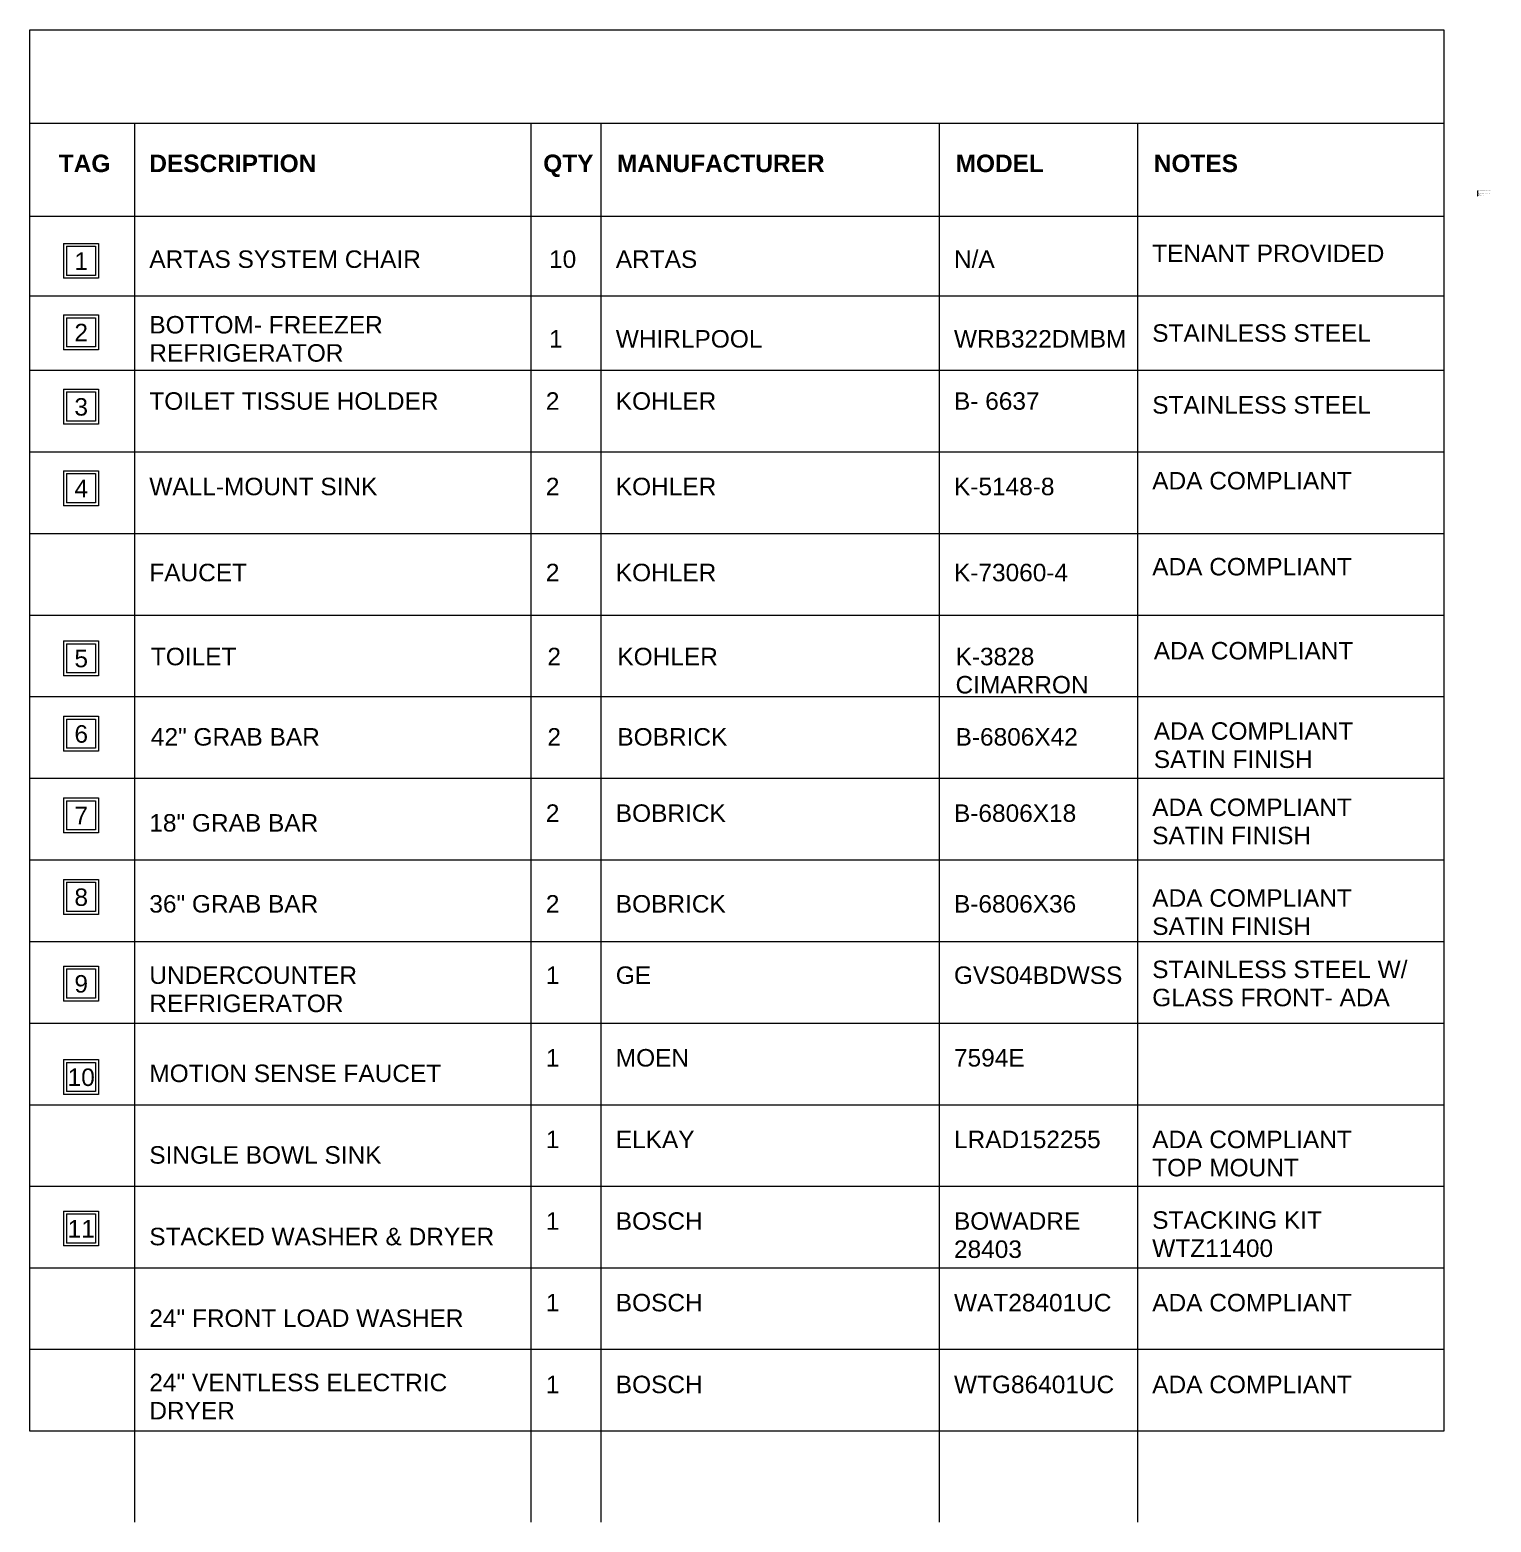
# Model space of a CAD drawing. Header units: inches. Extents: x 1 to 3107, y -595 to 378.
# Drawn here: x 2355 to 3107, y -575 to 193 of the extents above; entities that cross this region are included whole.
import ezdxf

# ---------------------------------------------------------------- set-up
doc = ezdxf.new("R2010")
doc.units = ezdxf.units.IN
doc.header["$MEASUREMENT"] = 0
for name, color, linetype, lineweight in [('A-ANNO-NOTE', 131, 'Continuous', 20), ('A-DETL-THIN', 151, 'Continuous', 9), ('G-ANNO-TEXT', 231, 'Continuous', 9)]:
    doc.layers.add(name, color=color, linetype=linetype, lineweight=lineweight)
doc.styles.add('Arial', font='arial.ttf', dxfattribs={"height": 9})
doc.styles.add('Arial_1', font='arial.ttf', dxfattribs={"height": 0.09375})
doc.styles.add('Arial_B', font='arialbd.ttf', dxfattribs={"height": 9})

# ---------------------------------------------------------------- blocks, each defined once
blk = doc.blocks.new('FORM Equipment_Fixture Tag - Square-214315-_A1006 - Equipment Legend')
at = {"layer": 'A-ANNO-NOTE'}
for p, q in [((18.79, 83.38), (36.79, 83.38)), ((18.79, 83.38), (36.79, 83.38)), ((18.79, 83.38), (36.79, 83.38)), ((18.79, 83.38), (18.79, 65.38)), ((20.29, 81.88), (20.29, 66.88)), ((20.29, 81.88), (35.29, 81.88)), ((35.29, 81.88), (35.29, 66.88)), ((36.79, 83.38), (36.79, 65.38)), ((36.79, 65.38), (18.79, 65.38)), ((35.29, 66.88), (20.29, 66.88))]:
    blk.add_line(p, q, dxfattribs=at)
blk = doc.blocks.new('FORM Keynote Tag - Default w_arrow-62346-_A1006 - Tel_Data_Elec Plan Keynotes')
at = {"layer": 'A-ANNO-NOTE'}
for p, q in [((41.36, 110.46), (41.3, 110.36)), ((41.3, 110.36), (41.36, 110.27)), ((41.36, 110.46), (41.46, 110.46)), ((41.36, 110.27), (41.46, 110.27)), ((41.52, 110.36), (41.46, 110.46)), ((41.46, 110.27), (41.52, 110.36))]:
    blk.add_line(p, q, dxfattribs=at)

msp = doc.modelspace()

# ---------------------------------------------------------------- linework, layer by layer
at = {"layer": 'A-DETL-THIN'}
for p, q in [((2354.74, 193.26), (3082.24, 193.26)), ((2354.74, -527.99), (2354.74, 193.26)), ((3082.24, 193.26), (3082.24, -527.99)), ((2354.74, 145.26), (3082.24, 145.26)), ((2408.74, -574.74), (2408.74, 145.26)), ((2612.74, -574.74), (2612.74, 145.26)), ((2648.74, -574.74), (2648.74, 145.26)), ((2822.74, -574.74), (2822.74, 145.26)), ((2924.74, -574.74), (2924.74, 145.26)), ((2354.74, 97.36), (3082.24, 97.36)), ((2354.74, 56.36), (3082.24, 56.36)), ((2354.74, 18.11), (3082.24, 18.11)), ((2354.74, -23.89), (3082.24, -23.89)), ((2354.74, -65.89), (3082.24, -65.89)), ((2354.74, -107.89), (3082.24, -107.89)), ((2354.74, -149.89), (3082.24, -149.89)), ((2354.74, -191.89), (3082.24, -191.89)), ((2354.74, -233.89), (3082.24, -233.89)), ((2354.74, -275.89), (3082.24, -275.89)), ((2354.74, -317.89), (3082.24, -317.89)), ((2354.74, -359.89), (3082.24, -359.89)), ((2354.74, -401.89), (3082.24, -401.89)), ((2354.74, -443.89), (3082.24, -443.89)), ((2354.74, -443.89), (3082.24, -443.89)), ((3082.24, -485.89), (2354.74, -485.89)), ((3082.24, -527.99), (2354.74, -527.99))]:
    msp.add_line(p, q, dxfattribs=at)

# ---------------------------------------------------------------- block references
at = {"layer": 'A-ANNO-NOTE'}
for name, p in [('FORM Keynote Tag - Default w_arrow-62346-_A1006 - Tel_Data_Elec Plan Keynotes', (3058.21, 0)), ('FORM Keynote Tag - Default w_arrow-62346-_A1006 - Tel_Data_Elec Plan Keynotes', (3058.21, -0.36)), ('FORM Keynote Tag - Default w_arrow-62346-_A1006 - Tel_Data_Elec Plan Keynotes', (3058.21, -0.73)), ('FORM Keynote Tag - Default w_arrow-62346-_A1006 - Tel_Data_Elec Plan Keynotes', (3058.21, -1.13)), ('FORM Keynote Tag - Default w_arrow-62346-_A1006 - Tel_Data_Elec Plan Keynotes', (3058.21, -1.54)), ('FORM Keynote Tag - Default w_arrow-62346-_A1006 - Tel_Data_Elec Plan Keynotes', (3058.21, -1.91)), ('FORM Keynote Tag - Default w_arrow-62346-_A1006 - Tel_Data_Elec Plan Keynotes', (3058.21, -2.35)), ('FORM Equipment_Fixture Tag - Square-214315-_A1006 - Equipment Legend', (2353.27, 0)), ('FORM Equipment_Fixture Tag - Square-214315-_A1006 - Equipment Legend', (2353.27, -36.75)), ('FORM Equipment_Fixture Tag - Square-214315-_A1006 - Equipment Legend', (2353.27, -75)), ('FORM Equipment_Fixture Tag - Square-214315-_A1006 - Equipment Legend', (2353.27, -117)), ('FORM Equipment_Fixture Tag - Square-214315-_A1006 - Equipment Legend', (2353.27, -204.52)), ('FORM Equipment_Fixture Tag - Square-214315-_A1006 - Equipment Legend', (2353.27, -243.34)), ('FORM Equipment_Fixture Tag - Square-214315-_A1006 - Equipment Legend', (2353.27, -285.34)), ('FORM Equipment_Fixture Tag - Square-214315-_A1006 - Equipment Legend', (2353.27, -327.34)), ('FORM Equipment_Fixture Tag - Square-214315-_A1006 - Equipment Legend', (2353.27, -371.93)), ('FORM Equipment_Fixture Tag - Square-214315-_A1006 - Equipment Legend', (2353.27, -420)), ('FORM Equipment_Fixture Tag - Square-214315-_A1006 - Equipment Legend', (2353.27, -498))]:
    msp.add_blockref(name, p, dxfattribs=at)

# ---------------------------------------------------------------- texts
at = {"layer": 'A-ANNO-NOTE', "lineweight": 9, "attachment_point": 2, "line_spacing_factor": 0.941778}
for s, insert, char_height, width, style in [('2', (3099.62, 110.06), 0.0937, 0.0872, 'Arial_1'), ('3', (3099.62, 109.68), 0.0937, 0.0872, 'Arial_1'), ('4', (3099.62, 109.29), 0.0937, 0.0872, 'Arial_1'), ('5', (3099.62, 108.88), 0.0937, 0.0872, 'Arial_1'), ('6', (3099.62, 108.5), 0.0937, 0.0872, 'Arial_1'), ('7', (3099.62, 108.06), 0.0937, 0.0872, 'Arial_1'), ('1', (3099.62, 110.41), 0.0937, 0.0872, 'Arial_1'), ('1', (2381.17, 78.73), 9, 8.3742, 'Arial'), ('2', (2381.17, 41.98), 9, 8.3742, 'Arial'), ('3', (2381.17, 3.73), 9, 8.3742, 'Arial'), ('4', (2381.17, -38.27), 9, 8.3742, 'Arial'), ('5', (2381.17, -125.79), 9, 8.3742, 'Arial'), ('6', (2381.17, -164.6), 9, 8.3742, 'Arial'), ('7', (2381.17, -206.6), 9, 8.3742, 'Arial'), ('8', (2381.17, -248.6), 9, 8.3742, 'Arial'), ('9', (2381.17, -293.2), 9, 8.3742, 'Arial'), ('10', (2381.17, -341.27), 9, 16.7484, 'Arial'), ('11', (2381.17, -419.27), 9, 16.7484, 'Arial')]:
    msp.add_mtext(s, dxfattribs=dict(at, insert=insert, char_height=char_height, width=width, style=style))
at = {"layer": 'G-ANNO-TEXT', "color": 7, "attachment_point": 1}
for s, insert, char_height, width, style in [('TAG', (2369.64, 129.06), 9, 32.421, 'Arial_B'), ('DESCRIPTION', (2416.21, 129.06), 9, 105.444, 'Arial_B'), ('QTY', (2618.88, 129.06), 9, 31.815, 'Arial_B'), ('MANUFACTURER', (2656.79, 129.06), 9, 130.896, 'Arial_B'), ('MODEL', (2831.06, 129.06), 9, 56.055, 'Arial_B'), ('NOTES', (2933.02, 129.06), 9, 53.631, 'Arial_B'), ('WIRELESS ACCESS POINT THIS LOCATION. COORDINATE EXACT LOCATION WITH TENANT.', (3099.82, 110.04), 0.0937, 7.1394, 'Arial_1'), ('AND SECURITY VENDOR. ', (3099.82, 108.34), 0.0937, 2.0168, 'Arial_1'), ('QTY. (2) 2" GROMMET HOLES TO BE COORDINATED WITH POWER BENEATH FOR IPAD CHECK IN STATION', (3099.82, 110.41), 0.0937, 8.3167, 'Arial_1'), ('PROVIDE JUNCTION BOX FOR ENTRY DOOR MOTION SENSOR ', (3099.82, 109.67), 0.0937, 4.9237, 'Arial_1'), ('PROVIDE NEW FIRE ALARM RELAY FOR MAGLOCKS ', (3099.82, 109.28), 0.0937, 4.1126, 'Arial_1'), ('EXISTING ELECTRIC STRIKE CARD READER THIS LOCATION. GC TO COORDINATE WITH TENANT ', (3099.82, 108.87), 0.0937, 7.5971, 'Arial_1'), ('SECURITY VENDOR. ', (3099.82, 108.72), 0.0937, 1.6318, 'Arial_1'), ('PROVIDE JUNCTION BOX ABOVE CEILING FOR SECURITY CAMERA. COORDIANTE WITH TENANT ', (3099.82, 108.49), 0.0937, 7.5687, 'Arial_1'), ('EXISTING PUSH TO EXIT BUTTON TO REMAIN ', (3099.82, 108.05), 0.0937, 3.5855, 'Arial_1'), ('ARTAS SYSTEM CHAIR ', (2416.21, 79.74), 9, 175.437, 'Arial'), ('10', (2621.88, 79.74), 9, 16.968, 'Arial'), ('ARTAS  ', (2656.21, 79.74), 9, 59.994, 'Arial'), ('N/A ', (2830.21, 79.74), 9, 29.997, 'Arial'), ('TENANT PROVIDED  ', (2932.21, 82.74), 9, 155.136, 'Arial'), ('BOTTOM- FREEZER ', (2416.21, 45.99), 9, 152.106, 'Arial'), ('1', (2621.88, 38.74), 9, 8.484, 'Arial'), ('WHIRLPOOL  ', (2656.21, 38.74), 9, 101.505, 'Arial'), ('WRB322DMBM ', (2830.21, 38.74), 9, 113.928, 'Arial'), ('STAINLESS STEEL ', (2932.21, 41.74), 9, 141.804, 'Arial'), ('REFRIGERATOR', (2416.21, 31.49), 9, 122.715, 'Arial'), ('TOILET TISSUE HOLDER', (2416.21, 6.74), 9, 182.103, 'Arial'), ('2', (2620.21, 6.74), 9, 8.484, 'Arial'), ('KOHLER ', (2656.21, 6.74), 9, 67.872, 'Arial'), ('B- 6637 ', (2830.21, 6.74), 9, 57.873, 'Arial'), ('STAINLESS STEEL ', (2932.21, 4.74), 9, 141.804, 'Arial'), ('WALL-MOUNT SINK', (2416.21, -37.26), 9, 144.531, 'Arial'), ('2', (2620.21, -37.26), 9, 8.484, 'Arial'), ('KOHLER ', (2656.21, -37.26), 9, 67.872, 'Arial'), ('K-5148-8', (2830.21, -37.26), 9, 63.024, 'Arial'), ('ADA COMPLIANT ', (2932.21, -34.26), 9, 130.29, 'Arial'), ('FAUCET', (2416.21, -81.52), 9, 61.812, 'Arial'), ('2', (2620.21, -81.52), 9, 8.484, 'Arial'), ('KOHLER ', (2656.21, -81.52), 9, 67.872, 'Arial'), ('K-73060-4', (2830.21, -81.52), 9, 71.508, 'Arial'), ('ADA COMPLIANT ', (2932.21, -78.52), 9, 130.29, 'Arial'), ('ADA COMPLIANT ', (2933.02, -121.76), 9, 130.29, 'Arial'), ('TOILET ', (2417.02, -124.76), 9, 57.873, 'Arial'), ('2', (2621.02, -124.76), 9, 8.484, 'Arial'), ('KOHLER ', (2657.02, -124.76), 9, 67.872, 'Arial'), ('K-3828', (2831.02, -124.76), 9, 49.389, 'Arial'), ('CIMARRON', (2831.02, -139.26), 9, 84.234, 'Arial'), ('42" GRAB BAR', (2417.02, -166.1), 9, 106.656, 'Arial'), ('2', (2621.02, -166.1), 9, 8.484, 'Arial'), ('BOBRICK ', (2657.02, -166.1), 9, 73.629, 'Arial'), ('B-6806X42', (2831.02, -166.1), 9, 76.356, 'Arial'), ('ADA COMPLIANT ', (2933.02, -163.1), 9, 130.29, 'Arial'), ('SATIN FINISH ', (2933.02, -177.6), 9, 103.626, 'Arial'), ('2', (2620.21, -205.35), 9, 8.484, 'Arial'), ('BOBRICK ', (2656.21, -205.35), 9, 73.629, 'Arial'), ('B-6806X18', (2830.21, -205.35), 9, 76.356, 'Arial'), ('ADA COMPLIANT ', (2932.21, -202.35), 9, 130.29, 'Arial'), ('18" GRAB BAR ', (2416.21, -210.35), 9, 110.898, 'Arial'), ('SATIN FINISH ', (2932.21, -216.85), 9, 103.626, 'Arial'), ('36" GRAB BAR', (2416.21, -252.03), 9, 106.656, 'Arial'), ('2', (2620.21, -252.03), 9, 8.484, 'Arial'), ('BOBRICK ', (2656.21, -252.03), 9, 73.629, 'Arial'), ('B-6806X36', (2830.21, -252.03), 9, 76.356, 'Arial'), ('ADA COMPLIANT ', (2932.21, -249.03), 9, 130.29, 'Arial'), ('SATIN FINISH ', (2932.21, -263.53), 9, 103.626, 'Arial'), ('UNDERCOUNTER ', (2416.21, -288.74), 9, 136.047, 'Arial'), ('1', (2620.21, -288.74), 9, 8.484, 'Arial'), ('GE ', (2656.21, -288.74), 9, 26.664, 'Arial'), ('GVS04BDWSS', (2830.21, -288.74), 9, 106.959, 'Arial'), ('STAINLESS STEEL W/', (2932.21, -285.74), 9, 161.196, 'Arial'), ('REFRIGERATOR', (2416.21, -303.24), 9, 122.715, 'Arial'), ('GLASS FRONT- ADA', (2932.21, -300.24), 9, 150.288, 'Arial'), ('1', (2620.21, -331.26), 9, 8.484, 'Arial'), ('MOEN ', (2656.21, -331.26), 9, 50.904, 'Arial'), ('7594E', (2830.21, -331.26), 9, 44.238, 'Arial'), ('MOTION SENSE FAUCET ', (2416.21, -339.26), 9, 188.769, 'Arial'), ('1', (2620.21, -373.26), 9, 8.484, 'Arial'), ('ELKAY  ', (2656.21, -373.26), 9, 57.873, 'Arial'), ('LRAD152255 ', (2830.21, -373.26), 9, 96.354, 'Arial'), ('ADA COMPLIANT ', (2932.21, -373.26), 9, 130.29, 'Arial'), ('SINGLE BOWL SINK  ', (2416.21, -381.26), 9, 155.136, 'Arial'), ('TOP MOUNT  ', (2932.21, -387.76), 9, 101.505, 'Arial'), ('STACKING KIT ', (2932.21, -414.76), 9, 110.898, 'Arial'), ('1', (2620.21, -415.26), 9, 8.484, 'Arial'), ('BOSCH ', (2656.21, -415.26), 9, 59.388, 'Arial'), ('BOWADRE', (2830.21, -415.26), 9, 80.598, 'Arial'), ('STACKED WASHER & DRYER', (2416.21, -423.26), 9, 218.463, 'Arial'), ('28403 ', (2830.21, -429.76), 9, 46.662, 'Arial'), ('WTZ11400 ', (2932.21, -429.26), 9, 80.598, 'Arial'), ('1', (2620.21, -457.26), 9, 8.484, 'Arial'), ('BOSCH ', (2656.21, -457.26), 9, 59.388, 'Arial'), ('WAT28401UC', (2830.21, -457.26), 9, 99.687, 'Arial'), ('ADA COMPLIANT ', (2932.21, -457.26), 9, 130.29, 'Arial'), ('24" FRONT LOAD WASHER', (2416.21, -465.26), 9, 199.071, 'Arial'), ('24" VENTLESS ELECTRIC ', (2416.21, -498.36), 9, 191.799, 'Arial'), ('1', (2620.21, -499.36), 9, 8.484, 'Arial'), ('BOSCH ', (2656.21, -499.36), 9, 59.388, 'Arial'), ('WTG86401UC', (2830.21, -499.36), 9, 101.505, 'Arial'), ('ADA COMPLIANT ', (2932.21, -499.36), 9, 130.29, 'Arial'), ('DRYER', (2416.21, -512.86), 9, 53.934, 'Arial')]:
    msp.add_mtext(s, dxfattribs=dict(at, insert=insert, char_height=char_height, width=width, style=style))

doc.saveas('drawing.dxf')
